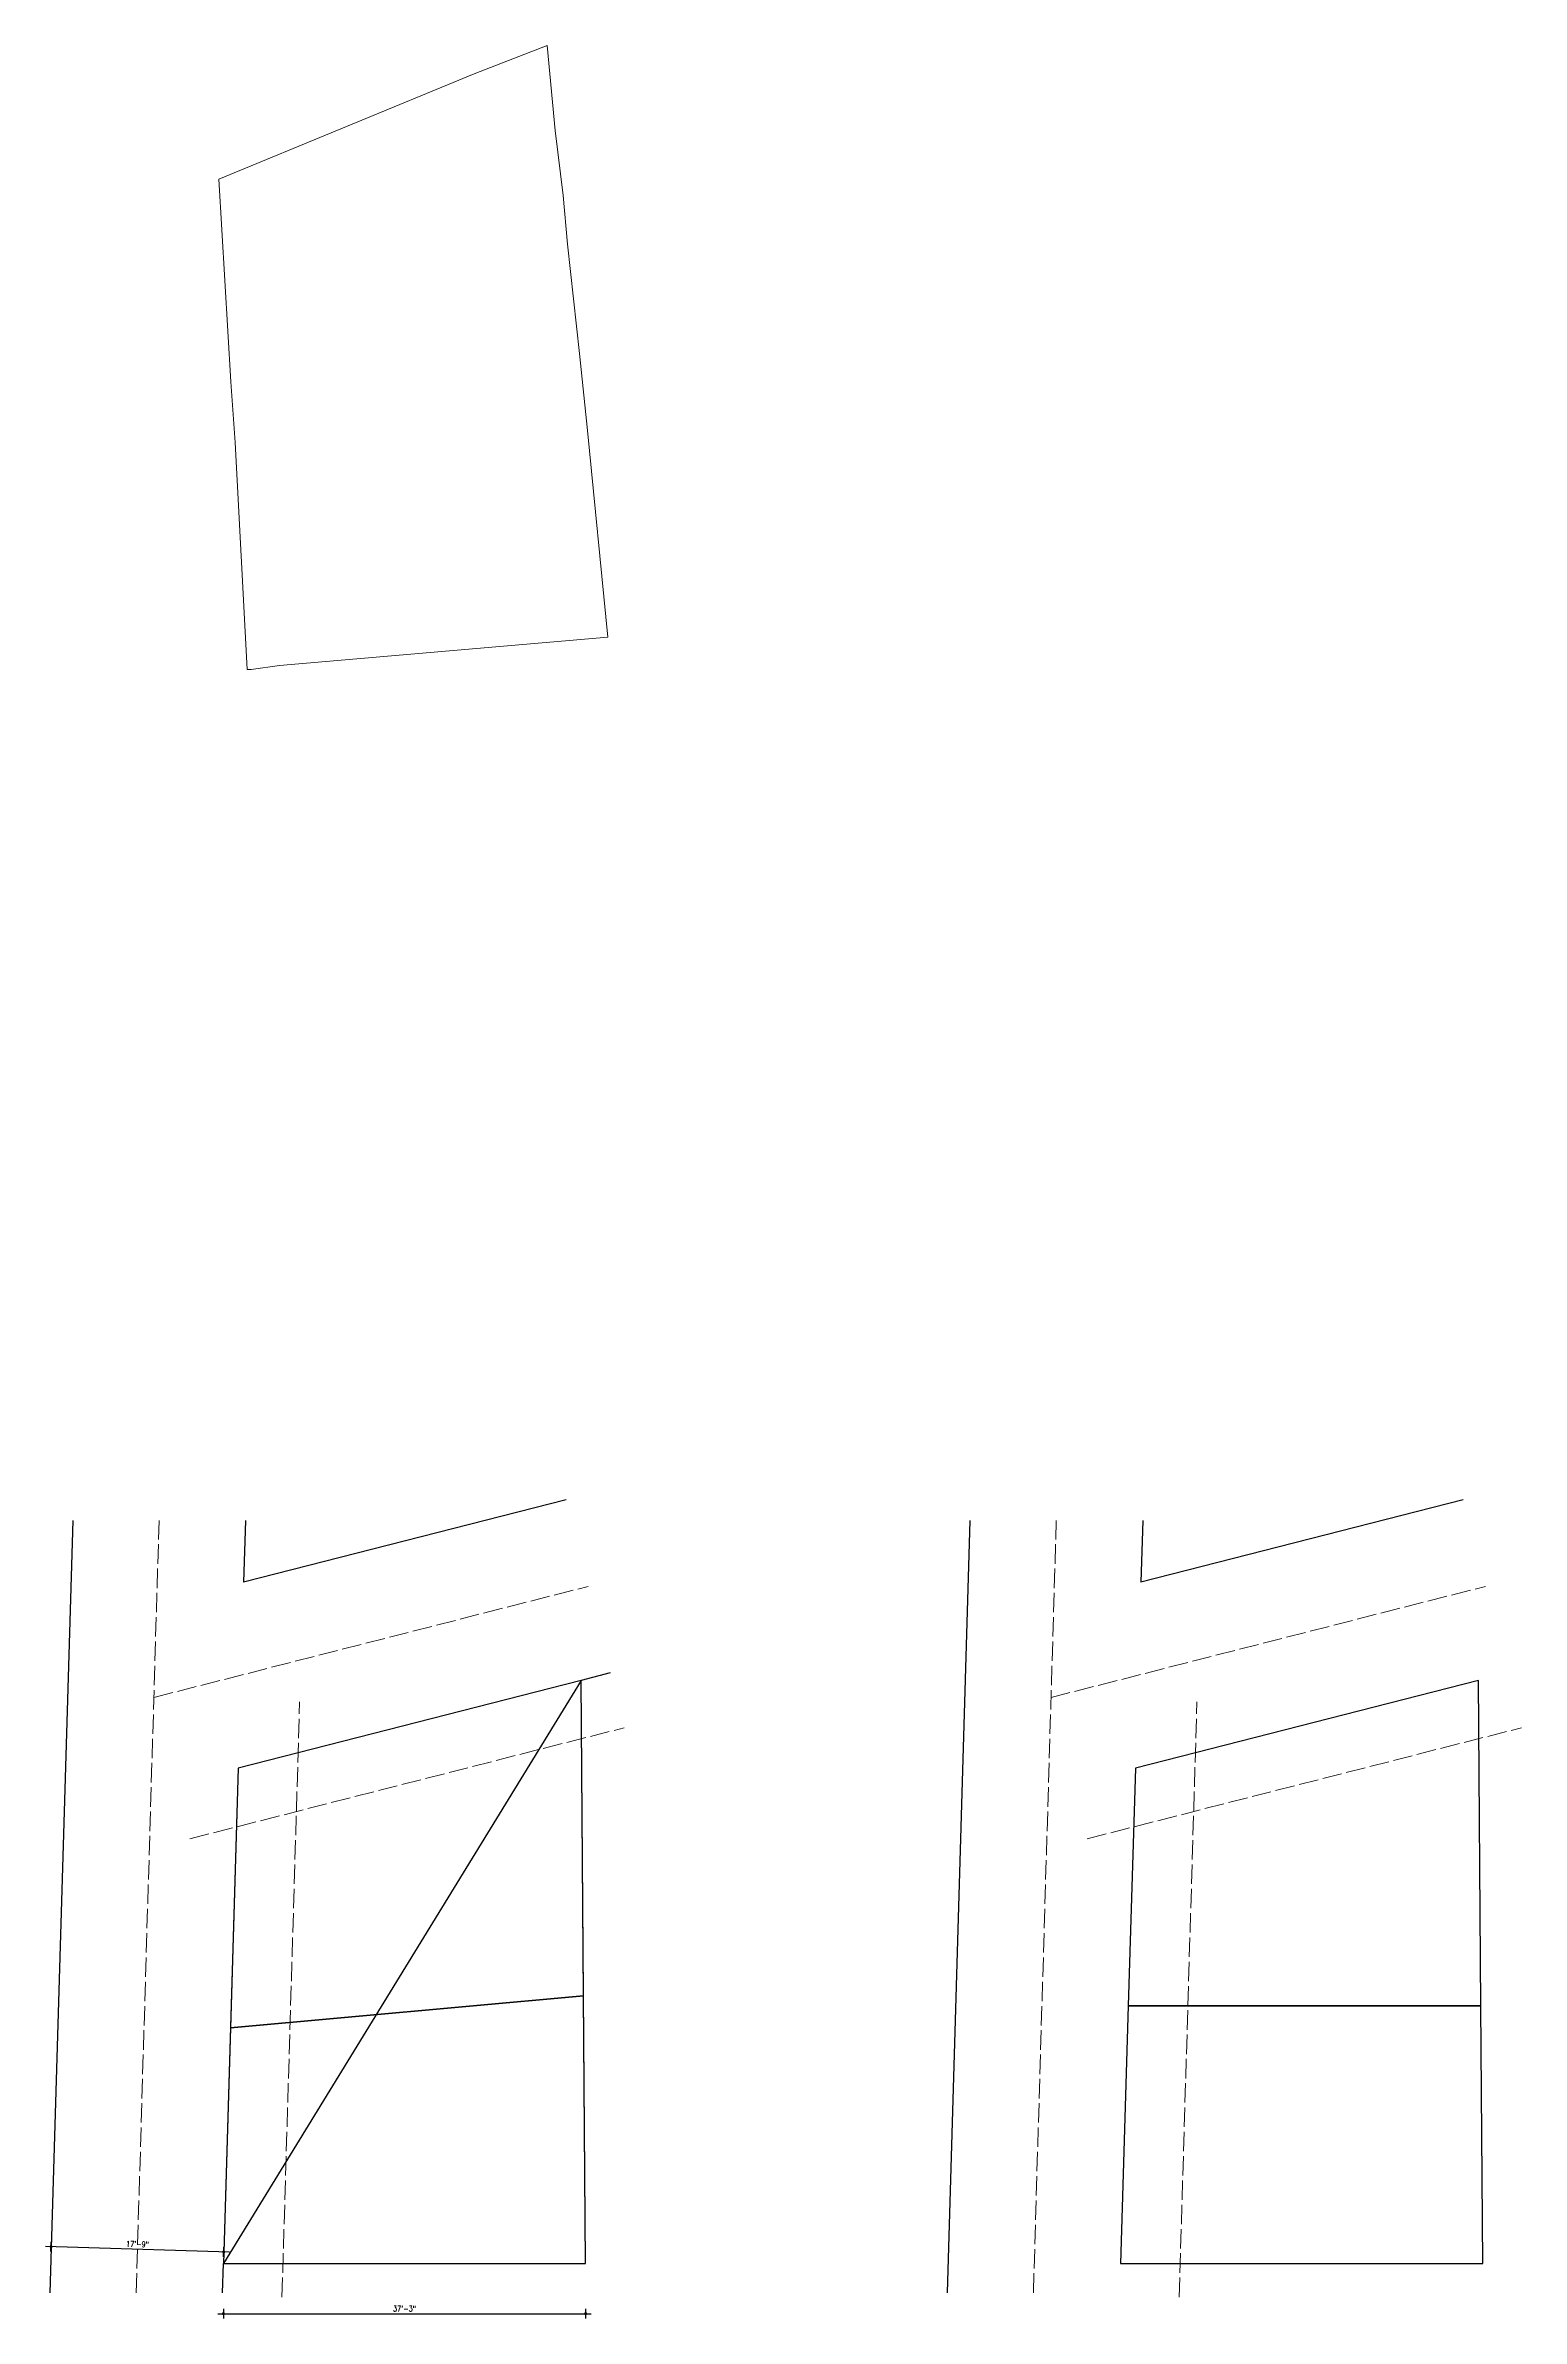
# Model space of a CAD drawing. Header units: inches. Extents: x -9985691 to 3643, y -3270716 to 4788.
# Drawn here: x -4977573 to -4975752, y -3265057 to -3262253 of the extents above; entities that cross this region are included whole.
import ezdxf

# ---------------------------------------------------------------- set-up
doc = ezdxf.new("R2010")
doc.units = ezdxf.units.IN
doc.header["$LTSCALE"] = 2
doc.header["$MEASUREMENT"] = 0
doc.header["$PDMODE"] = 34
doc.linetypes.add('ACAD_ISO02W100', pattern=[15, 12, -3])
doc.layers.get('0').update_dxf_attribs({"linetype": 'CONTINUOUS'})
doc.layers.get('DEFPOINTS').update_dxf_attribs({"color": 141, "linetype": 'CONTINUOUS'})
doc.layers.add('HATCH', color=60, linetype='ACAD_ISO02W100', lineweight=13)
doc.layers.add('PDF_Geometry', color=7, linetype='CONTINUOUS')
doc.styles.add('ROMANS', font='Romans.shx', dxfattribs={"width": 0.8})
doc.dimstyles.new('8 SCALE', dxfattribs={"dimscale": 0, "dimtxt": 7, "dimasz": 6, "dimexe": 6, "dimexo": 2, "dimgap": 2, "dimtad": 1, "dimdec": 0, "dimzin": 0, "dimdsep": 46, "dimlunit": 4, "dimtxsty": 'ROMANS', "dimblk": 'DOTSMALL', "dimcen": 0, "dimdle": 7, "dimclrd": 8, "dimclre": 8, "dimclrt": 3, "dimadec": 0, "dimazin": 0, "dimtfac": 1, "dimtdec": 0, "dimtofl": 0, "dimtmove": 2, "dimatfit": 3, "dimfxl": 6, "dimfxlon": 1, "dimtolj": 1, "dimtzin": 0, "dimarcsym": 0})

# ---------------------------------------------------------------- blocks, each defined once
blk = doc.blocks.new('_DOTSMALL')
at = {"color": 0, "linetype": 'ByBlock', "const_width": 0.5}
blk.add_lwpolyline([(-0.0625, 0, 1), (0.0625, 0, 1)], format="xyb", close=True, dxfattribs=at)
blk = doc.blocks.new('*D621')
at = {"color": 8, "lineweight": -2, "ltscale": 0.5, "transparency": 16777216}
for p, q in [((-4977346.5, -3264975.2), (-4977573.4, -3264968.4)), ((-4977566.6, -3264974.6), (-4977566.2, -3264962.6)), ((-4977353.7, -3264981), (-4977353.3, -3264969))]:
    blk.add_line(p, q, dxfattribs=at)
at = {"layer": 'DEFPOINTS', "color": 0, "ltscale": 0.5, "transparency": 16777216}
for p in [(-4977566.4, -3264968.6), (-4977566.8, -3264983.1), (-4977353.9, -3264989.5)]:
    blk.add_point(p, dxfattribs=at)
at = {"color": 8, "lineweight": -2, "ltscale": 0.5, "transparency": 16777216, "xscale": 6, "yscale": 6, "zscale": 6}
for p, rotation in [((-4977566.4, -3264968.6), 178.2968649668191), ((-4977353.5, -3264975), 358.2968649668192)]:
    blk.add_blockref('_DOTSMALL', p, dxfattribs=dict(at, rotation=rotation))
at = {"color": 3, "ltscale": 0.5, "transparency": 16777216, "insert": (-4977459.8, -3264965.6), "char_height": 7, "attachment_point": 5, "rotation": 358.2969, "style": 'ROMANS'}
blk.add_mtext('\\A1;17\'-9"', dxfattribs=at)
blk = doc.blocks.new('*D622')
at = {"color": 8, "lineweight": -2, "ltscale": 0.5, "transparency": 16777216}
for p, q in [((-4977360.9, -3265051.3), (-4976899.9, -3265051.3)), ((-4977353.9, -3265045.3), (-4977353.9, -3265057.3)), ((-4976906.9, -3265045.3), (-4976906.9, -3265057.3))]:
    blk.add_line(p, q, dxfattribs=at)
at = {"layer": 'DEFPOINTS', "color": 0, "ltscale": 0.5, "transparency": 16777216}
for p in [(-4977353.9, -3264989.5), (-4976906.9, -3264989.5), (-4976906.9, -3265051.3)]:
    blk.add_point(p, dxfattribs=at)
at = {"color": 8, "lineweight": -2, "ltscale": 0.5, "transparency": 16777216, "xscale": 6, "yscale": 6, "zscale": 6, "rotation": 180}
blk.add_blockref('_DOTSMALL', (-4977353.9, -3265051.3), dxfattribs=at)
at = {"color": 8, "lineweight": -2, "ltscale": 0.5, "transparency": 16777216, "xscale": 6, "yscale": 6, "zscale": 6}
blk.add_blockref('_DOTSMALL', (-4976906.9, -3265051.3), dxfattribs=at)
at = {"color": 3, "ltscale": 0.5, "transparency": 16777216, "insert": (-4977130.4, -3265045.1), "char_height": 7, "attachment_point": 5, "style": 'ROMANS'}
blk.add_mtext('\\A1;37\'-3"', dxfattribs=at)

msp = doc.modelspace()

# ---------------------------------------------------------------- linework, layer by layer
at = {"ltscale": 0.5}
for p, q in [((-4977539.8, -3264072.6), (-4977568.1, -3265025.5)), ((-4976931.1, -3264047.1), (-4977328.9, -3264148.8)), ((-4977326.7, -3264072.6), (-4977328.9, -3264148.8)), ((-4976432.7, -3264072.6), (-4976461, -3265025.5)), ((-4975824.1, -3264047.1), (-4976221.9, -3264148.8)), ((-4976219.6, -3264072.6), (-4976221.9, -3264148.8)), ((-4976876.5, -3264260.7), (-4976912.5, -3264269.9)), ((-4976912.5, -3264269.9), (-4977353.9, -3264989.5)), ((-4977355, -3265025.5), (-4977353.9, -3264989.5))]:
    msp.add_line(p, q, dxfattribs=at)
for points in [[(-4976906.9, -3264989.5), (-4976912.5, -3264269.9), (-4977335.7, -3264378.1), (-4977353.9, -3264989.5)], [(-4976912.5, -3264269.9), (-4977335.7, -3264378.1), (-4977345.3, -3264698.7), (-4976909.5, -3264659.3)], [(-4975805.4, -3264269.9), (-4976228.7, -3264378.1), (-4976237.4, -3264671.3), (-4975802.3, -3264671.3)], [(-4976909.5, -3264659.3), (-4977345.3, -3264698.7), (-4977353.9, -3264989.5), (-4976906.9, -3264989.5)], [(-4975802.3, -3264671.3), (-4976237.4, -3264671.3), (-4976246.9, -3264989.5), (-4975799.9, -3264989.5)]]:
    msp.add_lwpolyline(points, close=True, dxfattribs=at)
at = {"layer": 'HATCH', "transparency": 33554661}
for p, q in [((-4977461.5, -3265025.5), (-4977433.2, -3264072.6)), ((-4976354.5, -3265025.5), (-4976326.2, -3264072.6)), ((-4977439.7, -3264290.9), (-4976903.8, -3264153.9)), ((-4976332.7, -3264290.9), (-4975796.8, -3264153.9)), ((-4977281.6, -3265030.8), (-4977259.8, -3264296.3)), ((-4976174.6, -3265030.8), (-4976152.7, -3264296.3)), ((-4977395.1, -3264465.3), (-4976859.3, -3264328.3)), ((-4976288.1, -3264465.3), (-4975752.2, -3264328.3))]:
    msp.add_line(p, q, dxfattribs=at)
at = {"layer": 'PDF_Geometry', "lineweight": 9}
msp.add_lwpolyline([(-4977339.5, -3262742.5), (-4977344.5, -3262667.5), (-4977359.5, -3262417.5), (-4977044.5, -3262287.5), (-4976954.5, -3262252.5), (-4976944.5, -3262357.5), (-4976934.5, -3262437.5), (-4976929.5, -3262497.5), (-4976914.5, -3262632.5), (-4976904.5, -3262727.5), (-4976879.5, -3262982.5), (-4977284.5, -3263017.5), (-4977319.5, -3263022.5), (-4977324.5, -3263022.5)], close=True, dxfattribs=at)

# ---------------------------------------------------------------- dimensions: what is measured, and where the dimension line sits
at = {"ltscale": 0.5}
dim = msp.add_aligned_dim(p1=(-4977353.9, -3264989.5), p2=(-4977566.8, -3264983.1), distance=-14.5, dimstyle='8 SCALE', override={"dimscale": 1}, dxfattribs=at)
dim.commit()
dim.dimension.update_dxf_attribs({"geometry": '*D621', "text_midpoint": (-4977459.8, -3264965.6)})
dim = msp.add_linear_dim(base=(-4976906.9, -3265051.3), p1=(-4977353.9, -3264989.5), p2=(-4976906.9, -3264989.5), dimstyle='8 SCALE', override={"dimscale": 1}, dxfattribs=at)
dim.commit()
dim.dimension.update_dxf_attribs({"geometry": '*D622', "text_midpoint": (-4977130.4, -3265045.1)})

doc.saveas('drawing.dxf')
